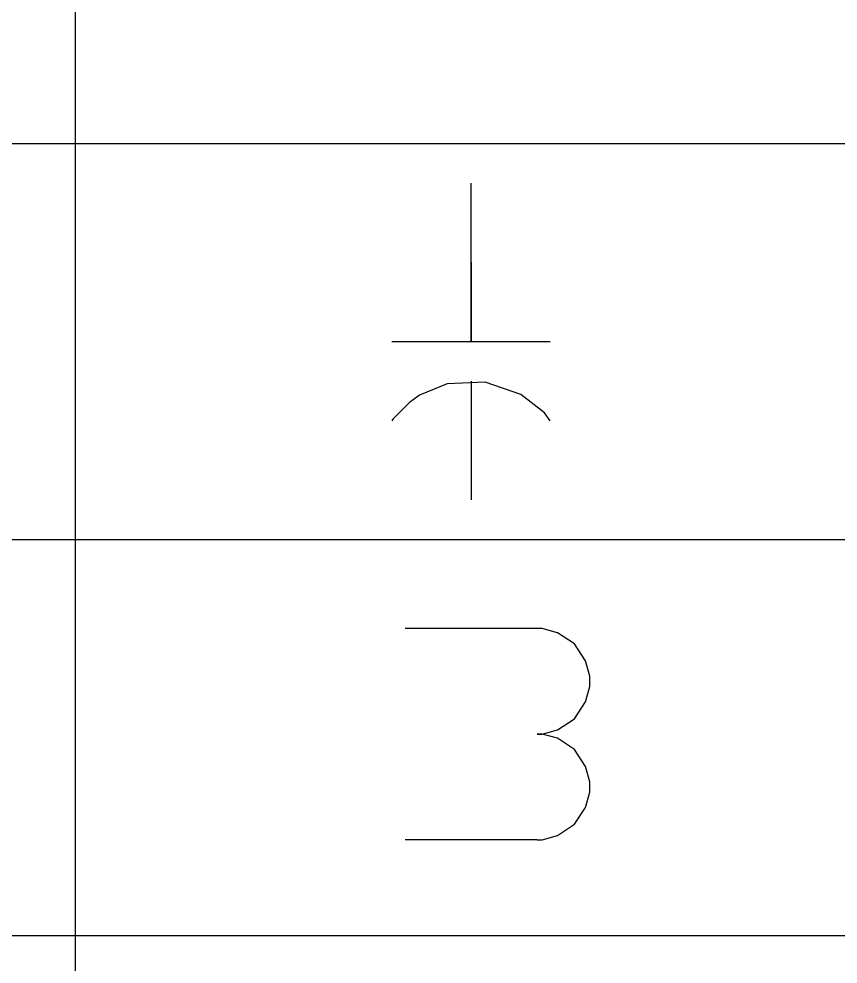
# Model space of a CAD drawing. Header units: millimetres. Extents: x 1974 to 2560, y 1429 to 1567.
# Drawn here: x 2485.803 to 2487.988, y 1527.655 to 1530.176 of the extents above; entities that cross this region are included whole.
import ezdxf

# ---------------------------------------------------------------- set-up
doc = ezdxf.new("R2010")
doc.units = ezdxf.units.MM
doc.layers.add('TEXTO', color=4, linetype='Continuous')

msp = doc.modelspace()

# ---------------------------------------------------------------- linework, layer by layer
at = {"layer": 'TEXTO', "color": 0}
for p, q in [((2485.9531, 1531.9544), (2485.9531, 1515.0586)), ((2507.7976, 1529.8424), (2478.9131, 1529.8424)), ((2487.0091, 1529.3155), (2487.0091, 1529.7379)), ((2487.0091, 1529.5267), (2487.0091, 1529.3155)), ((2486.7979, 1529.3155), (2487.2203, 1529.3155)), ((2486.9452, 1529.2023), (2486.8711, 1529.1726)), ((2487.0463, 1529.2073), (2486.9452, 1529.2023)), ((2487.0091, 1529.2099), (2487.0091, 1528.8931)), ((2487.142, 1529.1741), (2487.0463, 1529.2073)), ((2486.8711, 1529.1726), (2486.8506, 1529.1572)), ((2487.2048, 1529.1249), (2487.142, 1529.1741)), ((2486.8456, 1529.1535), (2486.8015, 1529.1094)), ((2486.8506, 1529.1572), (2486.8456, 1529.1535)), ((2487.2203, 1529.1043), (2487.2048, 1529.1249)), ((2486.8015, 1529.1094), (2486.7979, 1529.1043)), ((2507.7976, 1528.7864), (2478.9131, 1528.7864)), ((2487.185, 1528.5501), (2486.8331, 1528.5501)), ((2487.1987, 1528.5501), (2487.185, 1528.5501)), ((2487.2398, 1528.539), (2487.1987, 1528.5501)), ((2487.2845, 1528.5089), (2487.2398, 1528.539)), ((2487.3146, 1528.4641), (2487.2845, 1528.5089)), ((2487.3258, 1528.4231), (2487.3146, 1528.4641)), ((2487.3258, 1528.4093), (2487.3258, 1528.4231)), ((2487.3146, 1528.3545), (2487.3258, 1528.3956)), ((2487.3258, 1528.3956), (2487.3258, 1528.4093)), ((2487.2845, 1528.3098), (2487.3146, 1528.3545)), ((2487.2398, 1528.2796), (2487.2845, 1528.3098)), ((2487.1987, 1528.2685), (2487.185, 1528.2685)), ((2487.185, 1528.2685), (2487.1987, 1528.2685)), ((2487.1987, 1528.2685), (2487.2398, 1528.2796)), ((2487.2398, 1528.2574), (2487.1987, 1528.2685)), ((2487.2845, 1528.2272), (2487.2398, 1528.2574)), ((2487.3146, 1528.1825), (2487.2845, 1528.2272)), ((2487.3258, 1528.1415), (2487.3146, 1528.1825)), ((2487.3258, 1528.1277), (2487.3258, 1528.1415)), ((2487.3146, 1528.0729), (2487.3258, 1528.114)), ((2487.3258, 1528.114), (2487.3258, 1528.1277)), ((2487.2845, 1528.0282), (2487.3146, 1528.0729)), ((2487.2398, 1527.998), (2487.2845, 1528.0282)), ((2487.1987, 1527.9869), (2487.2398, 1527.998)), ((2487.185, 1527.9869), (2486.8331, 1527.9869)), ((2487.185, 1527.9869), (2487.1987, 1527.9869)), ((2507.7976, 1527.7304), (2478.9131, 1527.7304))]:
    msp.add_line(p, q, dxfattribs=at)

doc.saveas('drawing.dxf')
